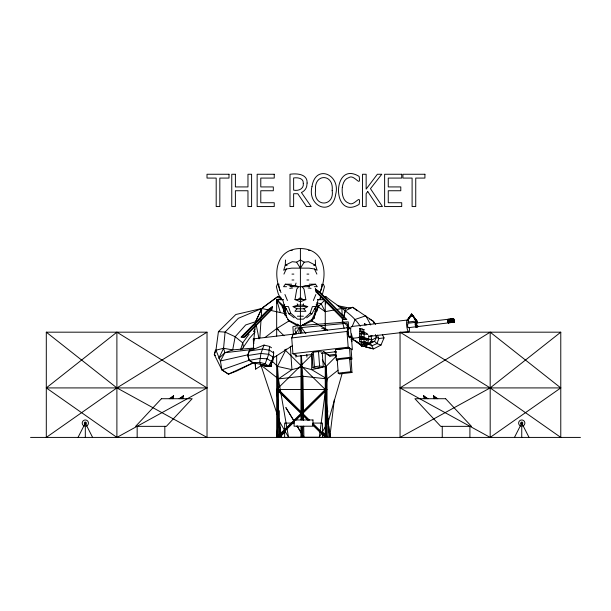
<?xml version="1.0" encoding="UTF-8"?>
<svg xmlns="http://www.w3.org/2000/svg" width="611" height="611" viewBox="0 0 611 611"><rect width="100%" height="100%" fill="white"/><g stroke="black" fill="none" stroke-linecap="round" stroke-linejoin="round"><path stroke-width="0.92" d="M300.406 326.305L300.406 248.54C275.614 248.792 272.598 274.217 280.991 292.593M311.793 353.769L311.648 369.64L327.03 378.904L327.03 437.415L312.855 423.446M372.145 335.691L370.656 336.661L370.961 335.622L371.687 339.785L370.976 342.847L364.271 342.992L359.52 341.664L359.833 328.512L364.584 329.887M368.8 335.477L368.708 339.174L367.616 343.061L361.116 341.686L361.361 331.292L359.833 328.512M361.559 346.574L361.666 342.267L363.973 342.313L368.708 339.174L371.687 339.785L370.526 342.282L370.976 342.847L365.592 346.032L361.559 346.574L363.828 344.589L367.616 343.061L364.194 346.284M364.271 342.992L361.613 344.551L363.919 344.589L364.217 332.201L361.987 328.749M447.817 320.37L448.146 319.278L448.543 322.959L447.817 320.37L453.194 319.736L453.53 318.644L453.92 322.325L453.194 319.736M269.55 346.422L268.695 354.304L265.189 363.759L263.387 364.889L252.671 362.72L249.112 360.406L247.761 355.549L249.403 350.989L264.028 345.078L269.55 346.422L271.521 347.781M351.967 337.99L351.806 341.633L351.02 339.036M285.505 259.988L285.261 265.266L283.687 270.268L286.307 268.993L291.73 268.137L309.082 268.137L314.505 268.993L317.117 270.268L315.551 265.266L315.307 259.988M259.835 337.952L261.05 319.538M261.218 317.01L261.783 308.494L277.493 296.809L280.296 296.809M228.361 374.069L221.885 369.854L220.395 360.986L224.871 352.723L249.601 349.813L253.657 348.056L232.692 349.904L224.871 352.723L218.769 358.42L223.573 348.278L225.092 332.086L238.343 318.293L261.783 308.494L268.29 309.876M284.764 349.614L325.258 389.52L276.668 437.415L279.189 410.76M312.435 424.775L325.258 437.415L327.786 410.76M255.23 325.174L253.657 341.633L254.413 338.937M273.407 351.424L273.72 352.959L272.414 362.117L267.328 358.84L260.072 358.382L249.112 360.406M334.301 399.877L329.795 437.415L281.205 437.415L277.478 413.953M249.601 349.813L247.791 354.838L220.395 360.986L215.95 350.195L223.573 348.278L232.692 349.904L235.166 336.737L245.706 324.937L255.566 321.707L261.783 308.494L235.831 314.512L218.417 331.658L215.95 350.195L214.301 354.525L221.885 369.854L228.461 374.131L236.182 371.251L253.878 362.629M288.537 437.293L278.433 378.904L260.859 365.019L279.617 421.712L288.537 437.293L319.293 437.293L327.03 378.904L326.083 366.417L322.303 359.81M347.079 327.863L347.537 324.418L346.804 323.265L295.388 328.115L294.914 330.291L296.457 333.805L253.336 338.868L253.611 348.446L254.092 348.736M272.804 360.582L273.308 357.275L268.695 354.304L260.912 353.456L247.761 355.549M314.283 318.247L315.864 308.165L318.117 299.589M328.695 418.925L328.214 421.712L329.795 437.415L329.795 433.657M314.253 286.696L317.269 286.696L315.475 284.207L309.326 285.704L305.66 285.474L302.239 286.696L304.057 289.194L305.821 299.589L300.406 301.758L294.991 299.589L296.755 289.194L298.573 286.696L295.151 285.474L291.485 285.704L291.264 286.918L291.959 286.582L291.485 285.704L285.337 284.207L283.542 286.696L286.559 286.696M320.851 290.592L322.058 285.222L321.669 284.207M172.936 398.716L173.623 395.844L169.285 398.716M182.773 398.716L183.46 395.844L179.122 398.716M271.834 309.548L272.521 306.684L268.183 309.548L241.017 337.18L244.667 337.18L271.834 309.548L268.183 309.548M273.888 356.244L271.62 361.628L271.322 366.455L264.907 366.111L261.966 364.652L263.631 364.607M215.431 350.05L214.301 354.525L215.622 355.579M316.994 311.022L318.125 306.73L324.678 300.284M298.748 332.583L300.169 327.198M322.57 293.754L324.464 286.696L323.387 284.207L322.058 285.222M342.687 320.47L342.42 321.432L342.381 318.079M343.657 316.91L345.345 310.678L345.2 308.448L338.845 306.714M342.794 319.538L342.282 321.31L344.092 328.214M343.558 316.88L345.345 310.678L352.761 307.295L373.527 321.439L375.65 324.403M342.229 373.245L328.214 421.712L319.293 437.293M366.776 344.543L365.989 347.132L373.512 348.912L380.997 345.078L384.014 337.883L382.486 334.851M240.551 349.798L242.75 342.886L249.089 334.141M312.099 354.517L297.114 356.282L292.921 353.677L291.722 337.944L293.12 334.133L348.385 327.649L349.377 328.741M348.385 327.649L346.987 331.46L348.186 347.185L352.387 349.79L351.325 335.913M294.143 317.819L288.911 313.848L284.917 306.47L288.43 306.592L290.653 313.137L297.458 319.163L303.354 319.163L310.159 313.137L312.381 306.592L315.895 306.47L311.9 313.848L306.669 317.819M319.82 292.593C328.214 274.217 325.197 248.792 300.406 248.54M295.151 285.474L296.06 283.092M313.374 300.52L315.879 294.494M363.614 339.472L364.278 337.875M352.066 326.732L355.151 319.446L365.806 315.788L370.74 325.006M279.143 284.207L277.425 284.207L276.348 286.696L278.242 293.754L281.068 299.589L282.901 299.589M264.028 345.078L260.912 353.456L259.675 362.415L260.462 364.339M283.932 274.102L286.307 268.993M255.566 321.707L261.783 308.494M321.355 296.259L319.744 299.589L317.911 299.589M311.564 320.126L318.125 306.73L316.002 304.866M375.704 335.156L376.597 337.28L374.482 341.373L367.868 343.894M326.083 389.52L277.493 437.415L277.493 366.417L286.261 349.064M78.025 437.415L85.319 423.087L92.612 437.415M514.454 437.415L521.748 423.087L529.042 437.415M302.949 305.126L307.73 306.592L303.866 308.784L296.946 308.784L293.081 306.592L297.863 305.126L302.949 305.126L303.614 303.843M309.326 285.704C307.814 287.453 308.975 285.123 309.548 286.918L309.326 285.704L306.638 286.696L294.174 286.696L291.485 285.704M172.019 398.716L173.623 395.844L170.202 398.716M181.857 398.716L183.46 395.844L180.039 398.716M241.925 337.18L269.1 309.548L272.521 306.684L270.917 309.548L243.751 337.18M284.955 315.307L286.208 313.061M253.443 331.643L254.947 329.123M301.223 325.923L311.9 320.989L313.97 317.56L318.125 306.73L325.258 311.663L334.446 309.899M241.979 349.24L249.7 337.975L255.115 331.956M313.657 265.266L315.551 265.266L308.54 261.684L304.24 262.188L300.406 268.137L296.572 262.188L292.272 261.684L285.261 265.266L287.155 265.266M408.736 322.341A5.942 1.344 83.3 0 0 407.98 320.431L411.944 314.344L411.577 314.115L407.239 319.973A5.942 1.344 83.3 0 0 407.338 329.337A5.942 1.344 83.3 0 0 409.538 328.214M295.732 333.201L299.886 327.068M407.98 320.431L407.59 320.004L411.577 314.115L416.885 320.989L416.977 322.18L407.843 323.257L407.751 322.058L416.885 320.989L411.944 314.344L407.59 320.004L351.378 326.534M263.387 364.889L264.907 366.111L268.473 366.02L271.62 361.628M407.59 320.004L411.761 314.23L416.885 320.989L416.06 320.951L411.761 314.23L416.977 322.18L416.06 320.951L416.885 320.989M365.592 346.032L366.562 344.772M296.946 308.784L294.93 311.297L305.882 311.297L303.866 308.784M252.671 362.72L259.675 362.415L265.189 363.759L268.473 366.02L270.994 362.873L272.827 358.52M172.936 396.631L173.623 395.844M182.773 396.631L183.46 395.844M271.834 307.463L272.521 306.684M293.96 422.117L278.433 437.415L278.433 378.904L291.936 369.64L301.788 367.051L311.648 369.64L326.083 366.417L336.111 356.35M312.435 354.273L276.668 389.52L279.533 419.78M295.984 420.116L327.03 389.52L276.668 389.52L307.715 420.116M285.368 431.748L279.617 437.415L279.296 419.856M323.257 330.543L325.258 328.588L327.603 330.215M284.726 314.451L282.694 306.73L284.695 304.813M282.007 306.875L284.68 304.477M46.299 387.916L116.892 332.178L207.022 387.916L116.892 437.415L46.299 387.916L207.022 387.916M338.013 370.228L327.03 378.904L302.735 376.223L278.433 378.904L277.493 366.417L272.147 361.048M560.776 332.178L490.182 387.916L400.052 437.415L400.052 332.178L560.776 332.178L560.776 437.415L490.182 387.916L400.052 332.178M264.784 337.662L276.668 328.588L288.911 320.989L297.924 326.007M297.794 299.589L300.406 297.649L303.018 299.589M262.89 307.432L277.493 296.809L281.075 297.633M314.314 309.265L315.864 308.165M490.182 437.415L560.776 387.916L490.182 332.178L400.052 387.916L490.182 437.415L490.182 332.178M313.328 352.173L311.87 353.173L312.977 367.685L316.666 368.074L321.829 367.471L323.295 366.47L322.18 351.959L318.491 351.569L313.328 352.173L314.444 366.692L312.977 367.685M255.001 362.544L255.65 369.128L262.791 364.584M273.102 358.008L292.134 345.879M207.022 332.178L116.892 387.916L46.299 437.415L46.299 332.178L207.022 332.178L207.022 437.415L116.892 387.916L46.299 332.178M376.597 337.28L371.755 340.205L371.205 338.433M314.039 318.27L301.208 325.831L305.256 323.784M296.572 262.188L300.406 259.988L304.24 262.188M228.461 374.131L253.206 362.751L249.288 360.2L247.791 354.838M342.427 321.241L350.363 328.558M288.911 313.848L290.653 313.137M221.885 369.854L249.288 360.2M283.351 309.395L285.856 308.547M348.43 308.265L352.761 307.295L357.206 310.808M281.702 298.389L276.668 299.695L276.668 336.042M370.526 342.282L374.566 341.35L376.956 343.603L380.997 345.078M319.881 298.069L322.539 297.526M324.311 297.167L326.083 296.809C337.715 306.287 351.989 313.275 360.269 326.282M336.287 309.548L341.793 308.494L346.819 308.356M249.403 350.989L262.302 349.072L269.428 350.187L273.72 352.959M289.744 288.361L292.753 287.949M384.014 337.883L378.873 338.54L376.491 337.333L375.391 334.706M410.195 316.406L412.975 316.078M416.923 322.921L453.53 318.644M447.939 319.385L453.652 318.782M291.722 337.944L346.987 331.46L347.835 331.987M447.871 319.622L453.247 318.988M448.39 319.668L453.774 319.034M447.825 319.95L453.209 319.324M448.512 320.011L453.889 319.385M448.611 320.439L453.988 319.805A1.757 0.397 83.3 0 1 453.797 322.203A1.757 0.397 83.3 0 1 453.232 319.393A1.757 0.397 83.3 0 1 453.973 319.851M447.84 320.836L453.217 320.202M448.688 320.912L454.065 320.279M447.886 321.317L453.27 320.683M448.741 321.394L454.118 320.76M447.97 321.791L453.347 321.157M448.764 321.86L454.141 321.226M448.069 322.211L453.446 321.585M448.749 322.272L450.544 322.066M452.339 321.852L454.126 321.638M448.184 322.562L453.561 321.928M448.703 322.608L454.088 321.974M448.306 322.814L453.69 322.18M408.293 327.687L416.106 326.763M417.428 326.61L454.019 322.211M362.453 337.15L352.982 338.265A5.942 1.344 83.3 0 1 350.813 332.277A5.942 1.344 83.3 0 1 351.737 326.564M369.075 336.378L408.843 331.704M292.921 353.677L348.186 347.185M349.37 347.919L335.416 349.561L349.507 348.003L350.286 358.183L351.837 359.146L351.065 348.973M321.47 353.418L336.455 351.661M336.531 355.373L329.971 356.137L323.318 351.424L328.42 355.174L335.913 354.296M336.264 358.947L350.218 357.305L351.776 358.267M335.554 349.645L336.333 359.818L350.286 358.183M349.981 359.36L351.837 359.146M314.444 366.692L319.599 366.081L323.295 366.47M337.211 359.894L338.227 373.161L350.714 371.694L351.982 372.481L351.042 358.359M351.982 372.481L339.495 373.947L338.227 373.161M283.863 311.091L285.658 310.953M364.362 339.082L359.574 339.296L368.708 339.174L361.246 336.279L359.65 336.249L364.362 339.082L368.708 339.174M272.223 360.07L272.414 362.117M270.719 362.881L271.712 364.912M269.604 364.446L271.322 366.455L268.473 366.02M290.431 250.464L292.241 250.464M308.57 250.464L310.38 250.464M291.982 274.102L293.853 274.102M306.959 274.102L308.83 274.102M292.02 279.991L293.883 279.991M306.928 279.991L308.792 279.991M285.337 284.207L291.63 284.207M309.181 284.207L315.475 284.207M316.032 291.867L319.683 291.867L346.849 319.5L343.199 319.5L316.032 291.867L315.345 289.003L319.683 291.867M324.22 296.809L326.083 296.809M294.991 299.589L305.821 299.589M283.344 299.695L276.668 299.695L277.035 303.079M317.628 299.695L324.311 299.695M293.081 306.592L307.73 306.592M314.764 311.663L316.674 311.663M297.397 316.215L303.415 316.215M400.052 387.916L560.776 387.916M294.097 423.087L284.65 423.087L284.65 437.415M312.977 423.087L322.425 423.087L322.425 437.415M30.55 437.415L580.45 437.415M364.217 332.201L361.903 332.155L359.772 331.261L364.217 332.201L367.287 333.766M364.095 337.28L361.781 337.241L361.735 339.235L364.049 339.273M359.52 341.664L361.116 341.686M218.417 331.658L225.092 332.086L235.166 336.737L242.75 342.886L243.392 346.933M321.577 328.252L325.258 328.588L319.759 325.457M367.891 334.431L359.711 333.629L361.865 333.919L361.903 332.155L363.835 333.797M308.059 287.949L311.068 288.361M337.157 305.553L350.042 308.173M270.154 310.273L284.917 313.611L288.911 320.989M277.493 366.417L291.936 369.64L290.34 346.3M316.811 302.789L321.157 303.812L325.258 311.663M363.881 346.185L373.512 348.912L370.297 343.161M267.755 366.554L261.966 364.652M280.35 312.534L276.668 299.695L282.694 306.73L285.093 307.654M367.875 344.024L372.084 345.727L376.956 343.603L378.873 338.54L377.361 335.134M310.159 313.137L311.9 313.848M334.446 351.722L336.18 352.494M287.483 319.584L299.596 325.884M278.341 329.489L276.668 328.588L284.016 335.76M311.9 320.989L318.186 324.563M362.102 344.864L353.548 339.869L350.775 337.417M364.431 346.223L365.989 347.132L365.225 345.62M369.594 319.003L373.527 321.439L373.947 323.219M349.492 357.389L350.714 371.694M336.333 359.818L337.883 360.78M328.42 355.174L329.971 356.137M434.138 398.716L433.451 395.844L437.789 398.716M424.301 398.716L423.614 395.844L427.952 398.716M282.694 299.589L284.947 308.165L286.498 309.265M297.313 324.105L299.634 325.755M278.249 300.895L276.668 299.695L283.344 305.676M277.425 284.207L278.753 285.222L279.96 290.592M355.503 340.732L361.254 345.436L353.548 339.869L353.135 338.082M344.115 319.5L316.949 291.867L315.345 289.003L318.766 291.867L345.933 319.5M435.047 398.716L433.451 395.844L436.873 398.716M425.218 398.716L423.614 395.844L427.036 398.716M316.826 304.102L318.934 305.989M322.463 431.748L328.214 437.415L328.214 420.681M278.433 389.52L309.479 420.116M277.493 389.52L308.54 420.116M312.588 424.11L326.083 437.415L326.083 366.417M358.97 337.104L360.956 339.09M433.451 395.844L434.138 396.631M423.614 395.844L424.301 396.631M315.345 289.003L316.032 289.782M300.956 327.03L305.882 333.598M411.944 314.344L416.427 321.18M411.577 314.115L416.244 321.065M294.135 421.139L285.826 407.552L294.135 421.216M297.068 425.928L303.919 437.293L297.068 426.035M297.198 303.843L297.863 305.126M314.505 268.993L316.88 274.102M284.932 294.494L287.437 300.52M282.694 306.73L284.917 313.611M223.573 348.278L224.871 352.723M300.627 327.206L301.979 332.628M256.116 324.426L259.041 338.914M284.947 308.165L286.383 317.33M253.336 338.868L253.901 343.489M325.35 300.543L325.716 303.927M303.591 420.467L302.735 376.223L301.422 355.755L301.788 419.917M279.617 421.712L281.205 437.415L281.205 433.657M325.258 389.52L328.13 419.78M328.741 426.257L329.795 437.415L329.741 433.627M280.235 427.188L281.205 437.415L281.159 434.574M348.698 327.672L348.255 321.852L295.854 325.938L292.868 326.832L293.425 334.164M318.491 351.569L319.599 366.081M341.793 308.494L342.259 315.49M255.352 363.652L255.65 369.128M300.436 327.206L300.665 333.514M306.814 354.433L306.89 357.175M295.869 354.433L295.953 357.175M273.461 355.732L273.507 357.786M303.698 426.119L303.919 437.415M521.748 423.087L521.748 437.415M469.912 426.348L469.912 437.415M442.249 426.348L442.249 437.415M325.258 300.612L325.258 330.452M325.258 352.898L325.258 437.415M302.735 376.223L302.735 419.917M302.735 426.363L302.735 437.415M301.788 426.363L301.788 437.415M300.963 355.449L300.963 419.917M300.963 426.363L300.963 437.415M276.668 355.717L276.668 437.415M164.825 426.348L164.825 437.415M137.162 426.348L137.162 437.415M116.892 332.178L116.892 437.415M85.319 423.087L85.319 437.415M84.517 426.104A3.124 3.124 0 0 1 82.76 421.292A3.124 3.124 0 0 1 87.885 421.292A3.124 3.124 0 0 1 86.128 426.104M520.939 426.104A3.124 3.124 0 0 1 519.19 421.292A3.124 3.124 0 0 1 524.314 421.292A3.124 3.124 0 0 1 522.558 426.104M417.84 325.816A2.627 0.596 83.3 0 1 417.145 327.061A2.627 0.596 83.3 0 1 416.519 323.318A2.627 0.596 83.3 0 1 417.321 322.73M417.596 326.259A1.871 0.42 83.3 0 1 416.817 325.212A1.871 0.42 83.3 0 1 417.038 322.929M416.442 327.03A2.627 0.596 83.3 0 1 415.289 325.212A2.627 0.596 83.3 0 1 415.824 322.532M416.198 326.648A1.871 0.42 83.3 0 1 415.87 326.625M415.747 326.373A1.871 0.42 83.3 0 1 415.381 323.96A1.871 0.42 83.3 0 1 415.831 323.219M408.453 327.336A1.871 0.42 83.3 0 1 407.636 326.045A1.871 0.42 83.3 0 1 408.018 324.143M352.226 336.279A4.262 0.962 83.3 0 1 351.944 335.706M351.676 334.904A4.262 0.962 83.3 0 1 351.447 333.934M350.042 336.172A4.262 0.962 83.3 0 1 348.171 333.224A4.262 0.962 83.3 0 1 349.041 328.878M350.363 335.981A5.178 1.169 83.3 0 1 348.476 335.806A5.178 1.169 83.3 0 1 348.125 327.97M292.539 336.035A5.178 1.169 83.3 0 1 292.852 334.454M290.095 286.162C290.454 287.59 291.363 285.001 290.095 286.162M364.469 323.433L364.431 324.846L366.401 324.861L364.469 323.433M332.17 190.418C334.706 207.198 313.023 207.19 315.551 190.418C313.687 173.295 334.034 173.333 332.17 190.418M342.313 187.478C341.725 193.16 342.572 201.202 348.957 203.226C354.388 206.877 361.269 192.373 359.123 204.364C331.59 221.274 331.712 159.7 359.123 176.403C361.238 188.6 354.426 173.868 348.942 177.549C344.627 178.733 342.748 183.415 342.313 187.478M311.984 186.592C306.882 206.426 332.338 217.295 335.737 194.153C340.801 174.41 315.391 163.572 311.984 186.592M307.104 183.025L306.722 186.286A9.165 9.165 0 0 1 301.429 192.503L311.159 206.556L306.447 206.556L297.778 193.718L293.631 193.718L293.631 206.556L289.996 206.556L289.996 174.257C296.549 173.272 307.646 173.807 307.104 183.025M303.308 183.346C304.087 189.005 298.26 191.159 293.631 190.136L293.631 177.946C297.526 177.366 303.774 178.084 303.308 183.346M367.746 191.526L366.149 193.649L366.149 206.556L362.514 206.556L362.514 174.257L366.149 174.257L366.149 189.12L377.354 174.257L381.776 174.257L370.465 188.684L382.433 206.556L377.72 206.556L367.746 191.526M161.426 398.716L135.627 426.348L166.36 426.348L192.167 398.716L161.426 398.716M229.003 174.257L207.007 174.257L207.007 178.076L216.187 178.076L216.187 206.556L219.823 206.556L219.823 178.076L229.003 178.076L229.003 174.257M235.395 174.257L231.76 174.257L231.76 206.556L235.395 206.556L235.395 190.747L247.967 190.747L247.967 206.556L251.602 206.556L251.602 174.257L247.967 174.257L247.967 186.928L235.395 186.928L235.395 174.257M274.24 174.257L257.147 174.257L257.147 206.556L274.24 206.556L274.24 202.737L260.782 202.737L260.782 190.747L273.323 190.747L273.323 186.928L260.782 186.928L260.782 178.076L274.24 178.076L274.24 174.257M401.717 174.257L384.625 174.257L384.625 206.556L401.717 206.556L401.717 202.737L388.26 202.737L388.26 190.747L400.793 190.747L400.793 186.928L388.26 186.928L388.26 178.076L401.717 178.076L401.717 174.257M424.92 174.257L402.924 174.257L402.924 178.076L412.104 178.076L412.104 206.556L415.74 206.556L415.74 178.076L424.92 178.076L424.92 174.257M445.648 398.716L414.907 398.716L440.714 426.348L471.448 426.348L445.648 398.716M312.977 419.963L294.097 419.963L294.097 426.211L312.977 426.211L312.977 419.963M84.799 423.988A1.039 1.039 0 0 0 86.365 423.087A1.039 1.039 0 0 0 84.799 422.186A1.039 1.039 0 0 0 84.799 423.988M521.015 423.82A1.039 1.039 0 0 0 522.756 423.354A1.039 1.039 0 0 0 521.481 422.079A1.039 1.039 0 0 0 521.015 423.82M447.855 320.027A1.757 0.397 83.3 0 0 448.421 322.837A1.757 0.397 83.3 0 0 448.589 320.477A1.757 0.397 83.3 0 0 447.855 320.027"/></g></svg>
